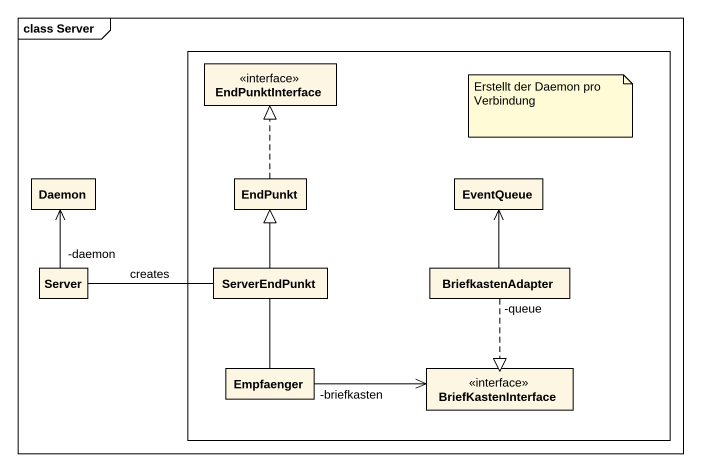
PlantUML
@startuml
mainframe class Server
hide circle
hide empty members
rectangle " " as rectangle1 {
  interface EndPunktInterface
  class EndPunkt
  class EventQueue
  class ServerEndPunkt
  class BriefkastenAdapter
  class Empfaenger
  interface BriefKastenInterface
}
class Daemon
class Server
Daemon "-daemon" <-- Server
EndPunkt .up.|> EndPunktInterface
EventQueue "-queue" <-- BriefkastenAdapter
Server -right- ServerEndPunkt : creates
ServerEndPunkt -up-|> EndPunkt
ServerEndPunkt -- Empfaenger
BriefkastenAdapter ..|> BriefKastenInterface
BriefKastenInterface "-briefkasten" <-left- Empfaenger
note as N1
  Erstellt der Daemon pro Verbindung
end note
@enduml
